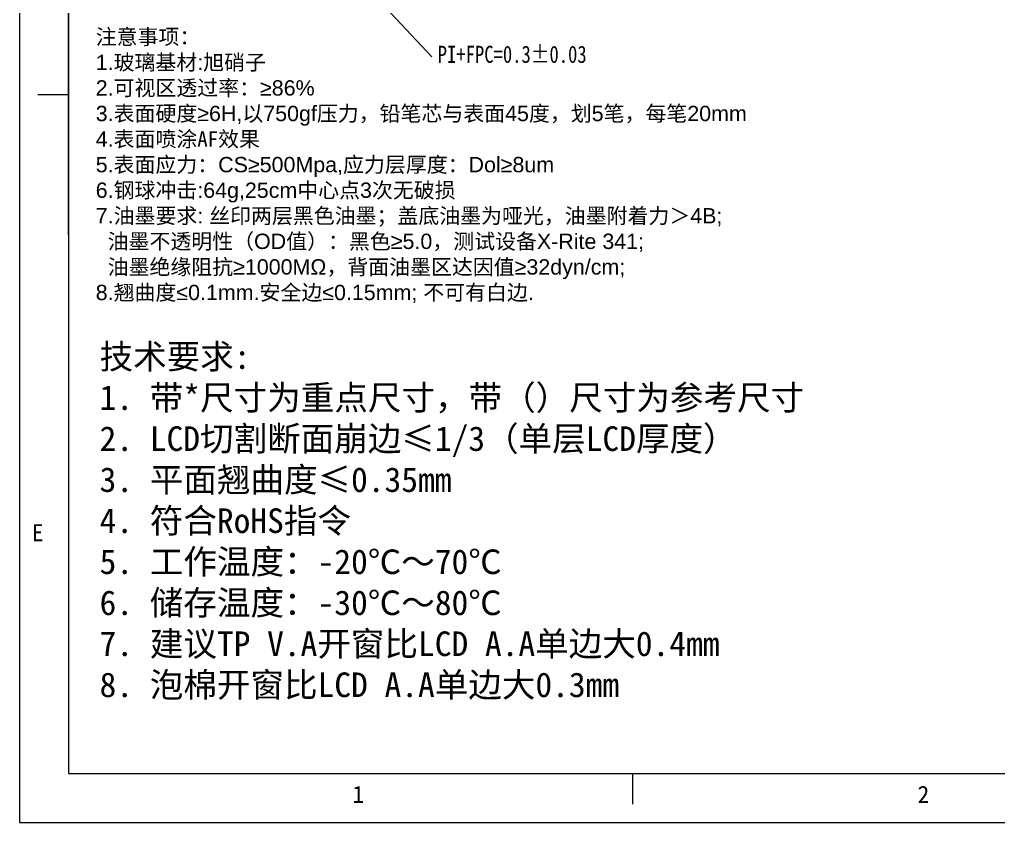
# Model space of a CAD drawing. Header units: inches. Extents: x 384 to 1427, y -468 to -47.
# Drawn here: x 915.4 to 1087.1, y -467.9 to -327.1 of the extents above; entities that cross this region are included whole.
import ezdxf

# ---------------------------------------------------------------- set-up
doc = ezdxf.new("R2010")
doc.units = ezdxf.units.IN
doc.header["$LTSCALE"] = 1.21
doc.header["$MEASUREMENT"] = 0
doc.layers.get('0').update_dxf_attribs({"linetype": 'CONTINUOUS'})
doc.layers.add('', color=7, linetype='CONTINUOUS')
doc.layers.add('DIM', color=123, linetype='CONTINUOUS', lineweight=9)
doc.styles.add('arial', font='arial.ttf')
doc.styles.add('NOTE', font='ROMANS.shx', dxfattribs={"width": 0.8, "bigfont": 'EXTFONT.shx'})
doc.styles.get("Standard").update_dxf_attribs({"font": 'txt', "width": 0.8})
doc.styles.add('宋体', font='')
doc.styles.get('宋体').set_extended_font_data('SimSun')
doc.dimstyles.new('STANDARD$7', dxfattribs={"dimtxt": 1.5, "dimasz": 1.25, "dimexe": 0.25, "dimexo": 0.25, "dimgap": 0.25, "dimtad": 0, "dimzin": 0, "dimdsep": 46, "dimtxsty": 'NOTE', "dimcen": 0.5, "dimclrd": 256, "dimclre": 5, "dimclrt": 256, "dimadec": 0, "dimazin": 0, "dimtfac": 1, "dimtmove": 0, "dimatfit": 1, "dimfxl": 1, "dimtolj": 1, "dimtzin": 0, "dimarcsym": 0})

msp = doc.modelspace()

# ---------------------------------------------------------------- linework, layer by layer
at = {"color": 7, "linetype": 'Continuous', "lineweight": 5}
for p, q in [((915.4364, -109.4126), (915.4364, -467.8645)), ((915.4364, -467.8645), (1427.0033, -467.8645))]:
    msp.add_line(p, q, dxfattribs=at)
at = {"linetype": 'Continuous', "lineweight": 5}
for p, q in [((924.0043, -117.9805), (924.0043, -459.2967)), ((924.0043, -364.8777), (924.0043, -263.3278)), ((924.0043, -340.3137), (918.6494, -340.3137)), ((924.0043, -459.2967), (1418.4354, -459.2966)), ((1022.8991, -459.2966), (1022.8991, -464.6516))]:
    msp.add_line(p, q, dxfattribs=at)

# ---------------------------------------------------------------- texts
at = {"layer": '', "color": 1, "insert": (928.7883, -328.7986), "char_height": 2.6887797, "width": 124.236414, "attachment_point": 1, "style": 'arial'}
msp.add_mtext('{\\fSimHei|b0|i0|c134|p49;\\C4;注意事项：\\P\\fArial|b0|i0|c186|p34;1.\\fSimHei|b0|i0|c134|p49;玻璃基材\\fArial|b0|i0|c186|p34;:\\fSimHei|b0|i0|c134|p49;旭硝子\\C1;\\P\\fArial|b0|i0|c186|p34;\\C4;2.\\fSimHei|b0|i0|c134|p49;可视区透过率：\\fArial|b0|i0|c186|p34;≥86% \\P3.\\fSimHei|b0|i0|c134|p49;表面硬度\\fArial|b0|i0|c186|p34;≥\\fArial|b0|i0|c134|p34;6\\fArial|b0|i0|c186|p34;H,\\fSimHei|b0|i0|c134|p49;以\\fArial|b0|i0|c134|p34;750\\fArial|b0|i0|c186|p34;gf\\fSimHei|b0|i0|c134|p49;压力，铅笔芯与表面\\fArial|b0|i0|c186|p34;45\\fSimHei|b0|i0|c134|p49;度，划\\fArial|b0|i0|c186|p34;5\\fSimHei|b0|i0|c134|p49;笔，每笔\\fArial|b0|i0|c186|p34;20mm\\fArial|b0|i0|c134|p34;\\P4.\\fSimHei|b0|i0|c134|p49;\\C1;表面喷涂AF效果\\fArial|b0|i0|c186|p34;\\P\\fArial|b0|i0|c134|p34;\\C4;5\\fArial|b0|i0|c186|p34;.\\fSimHei|b0|i0|c134|p49;表面应力：\\fArial|b0|i0|c186|p34;CS≥}500{\\C4;Mpa,\\fSimHei|b0|i0|c134|p49;应力层厚度：\\fArial|b0|i0|c186|p34;Dol≥}8{\\C4;um\\P6.\\fSimHei|b0|i0|c134|p49;钢球冲击\\fArial|b0|i0|c186|p34;:}64{\\C4;g,}25{\\C4;cm\\fSimHei|b0|i0|c134|p49;中心点\\fArial|b0|i0|c186|p34;3\\fSimHei|b0|i0|c134|p49;次无破损\\P\\fArial|b0|i0|c134|p34;7\\fArial|b0|i0|c186|p34;.\\fSimHei|b0|i0|c134|p49;油墨要求\\fArial|b0|i0|c186|p34;: \\fSimHei|b0|i0|c134|p49;丝印两层黑色油墨；盖底油墨为哑光，油墨附着力＞\\fArial|b0|i0|c186|p34;4B;\\P  \\fSimHei|b0|i0|c134|p49;油墨不透明性（\\fArial|b0|i0|c186|p34;OD\\fSimHei|b0|i0|c134|p49;值）：黑色\\fArial|b0|i0|c186|p34;≥5.0\\fSimHei|b0|i0|c134|p49;，测试设备\\fArial|b0|i0|c186|p34;X-Rite 341;\\P  \\fSimHei|b0|i0|c134|p49;油墨绝缘阻抗\\fArial|b0|i0|c186|p34;≥1000MΩ\\fSimHei|b0|i0|c134|p49;，背面油墨区达因值\\fArial|b0|i0|c186|p34;≥}32{\\C4;dyn/cm; \\P8.\\fSimHei|b0|i0|c134|p49;翘曲度\\fArial|b0|i0|c186|p34;≤0.1mm.\\fSimHei|b0|i0|c134|p49;安全边\\fArial|b0|i0|c186|p34;≤0.15mm; \\fSimHei|b0|i0|c134|p49;不可有白边\\fArial|b0|i0|c186|p34;.}', dxfattribs=at)
at = {"color": 4, "linetype": 'Continuous', "lineweight": 5, "style": '宋体'}
for s, p in [('E', (917.6117, -418.583)), ('1', (973.8002, -464.4377)), ('2', (1072.8932, -464.4468))]:
    msp.add_text(s, height=2.9988, rotation=0.000003, dxfattribs=at).set_placement(p)
at = {"layer": 'DIM', "lineweight": 5, "insert": (988.7468, -331.7187), "char_height": 3, "width": 29.566487, "attachment_point": 1}
msp.add_mtext('{\\fSimSun|b0|i0|c134|p2;PI+FPC=0.3%%P0.03}', dxfattribs=at)
at = {"layer": 'DIM', "lineweight": 5, "insert": (929.4633, -384.0487), "char_height": 4.313899, "width": 185.852079, "attachment_point": 1, "rotation": 0.000003, "style": '宋体'}
msp.add_mtext('{\\C0;技术要求:\\P1. 带*尺寸为重点尺寸，带（）尺寸为参考尺寸\\P2. LCD切割断面崩边≤1/3（单层LCD厚度）\\P3. 平面翘曲度≤0.35mm\\P4. 符合RoHS指令\\P5. 工作温度：-20℃～70℃ \\P6. 储存温度：-30℃～80℃\\P7. 建议TP V.A开窗比LCD A.A单边大0.4mm\\P8. 泡棉开窗比LCD A.A单边大0.3mm}', dxfattribs=at)

# ---------------------------------------------------------------- leaders
at = {"lineweight": 5}
msp.add_leader([(968.6845, -313.3937), (987.6986, -333.6332)], dimstyle='STANDARD$7', override={"dimgap": 0.25, "dimtad": 0}, dxfattribs=at)

doc.saveas('drawing.dxf')
